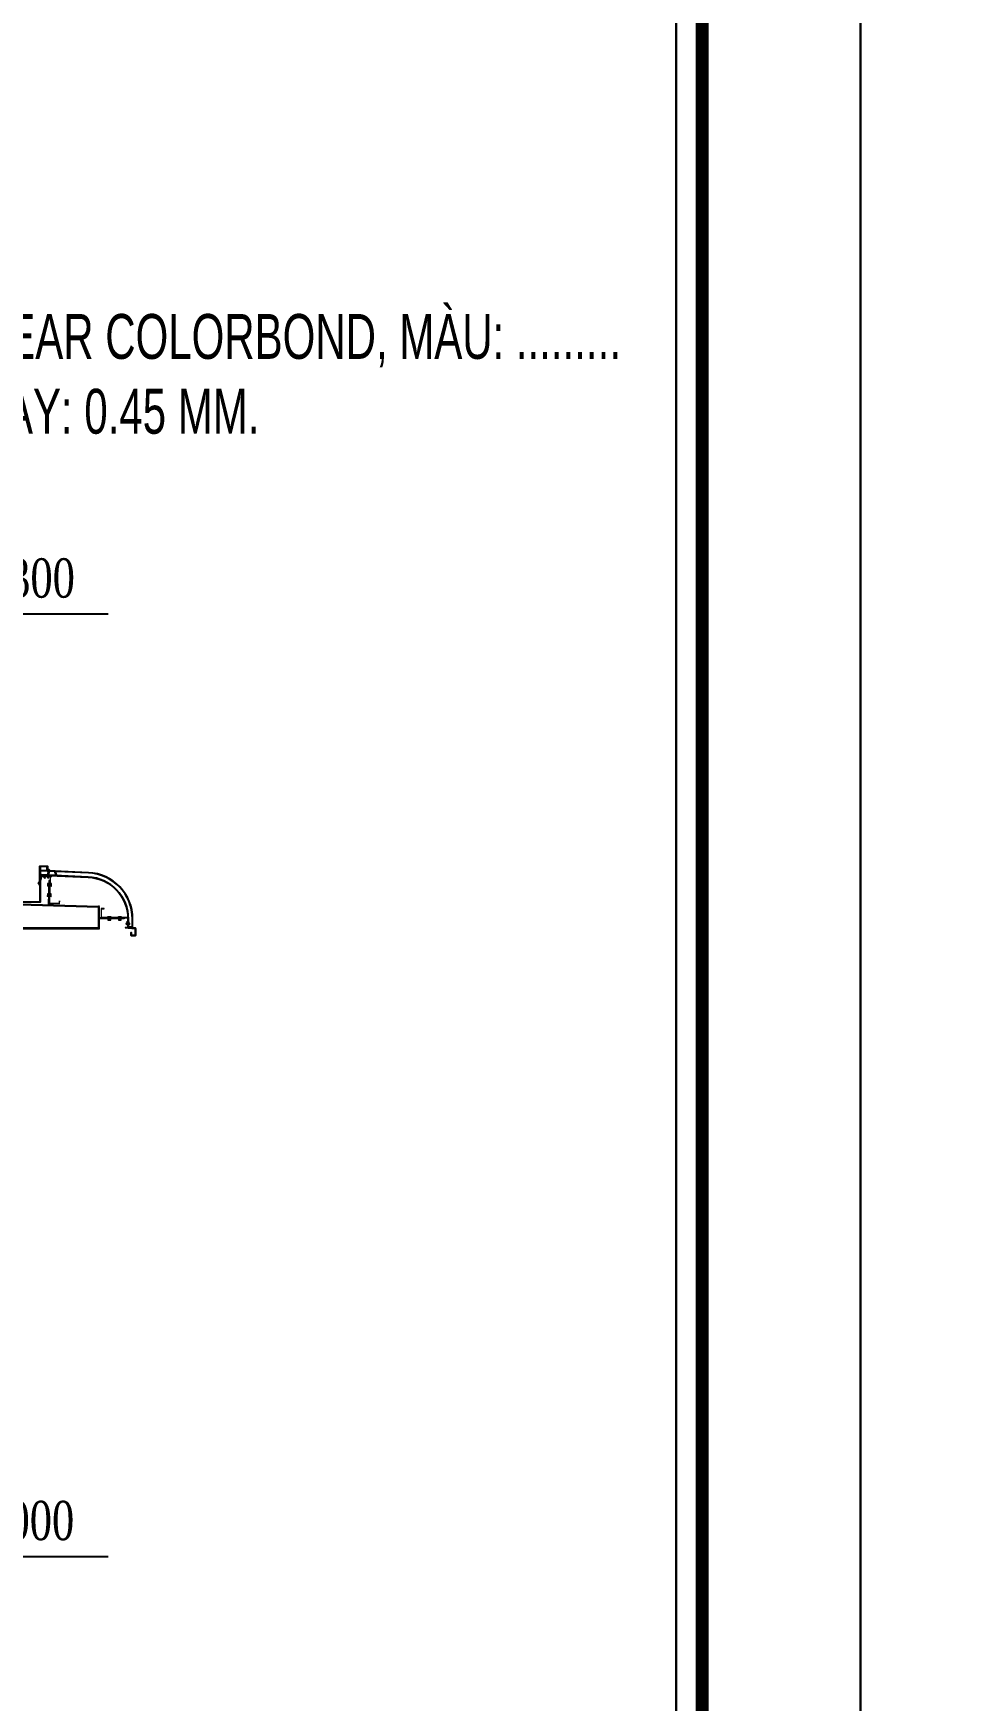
# Model space of a CAD drawing. Header units: inches. Extents: x 315041 to 662841, y -45540 to -35018.
# Drawn here: x 330742.1 to 330803.6, y -36483.5 to -36372 of the extents above; entities that cross this region are included whole.
import ezdxf

# ---------------------------------------------------------------- set-up
doc = ezdxf.new("R2010")
doc.units = ezdxf.units.IN
doc.header["$MEASUREMENT"] = 0
doc.linetypes.add('DASHED2', pattern=[9.525, 6.35, -3.175])
doc.linetypes.add('XKITLINE00', pattern=[0])
for name, color, linetype in [('2', 2, 'Continuous'), ('250', 250, 'Continuous'), ('3', 3, 'Continuous'), ('7', 7, 'Continuous'), ('BAO KHUNG', 31, 'Continuous'), ('flashing', 6, 'Continuous'), ('ROOFING', 4, 'Continuous'), ('STRUCTURE', 1, 'Continuous')]:
    doc.layers.add(name, color=color, linetype=linetype)
doc.layers.add('Bolt', color=7, linetype='Continuous', lineweight=0)
doc.layers.add('PART', color=20, linetype='Continuous', lineweight=9)
doc.styles.add('ST1H', font='vnshxh.shx', dxfattribs={"width": 0.7})
doc.styles.add('vntimeh.shx', font='vntimeh.shx', dxfattribs={"width": 0.8, "bigfont": 'bigfont.shx'})

# ---------------------------------------------------------------- blocks, each defined once
blk = doc.blocks.new('A$C75D82031')
at = {"layer": '2', "color": 157, "linetype": 'Continuous'}
blk.add_lwpolyline([(0, 420), (594, 420), (594, 0), (0, 0)], close=True, dxfattribs=at)
at = {"layer": '7', "color": 147, "linetype": 'Continuous'}
blk.add_lwpolyline([(12.33, 57.61), (581.67, 57.61), (581.67, 409.19), (12.33, 409.19)], close=True, dxfattribs=at)
at = {"layer": 'BAO KHUNG', "color": 167, "linetype": 'Continuous', "const_width": 0.871}
blk.add_lwpolyline([(10.59, 9.07), (583.41, 9.07), (583.41, 410.93), (10.59, 410.93)], close=True, dxfattribs=at)
blk = doc.blocks.new('cos')
at = {"color": 8}
for p, q in [((0, 0), (0, 7.82)), ((-3, 3.49), (14.52, 3.49)), ((0, 1.99), (-3.39, 1.99)), ((0, 0), (-3.39, 1.99)), ((0, 1.99), (3.39, 1.99)), ((0, 0), (3.39, 1.99))]:
    blk.add_line(p, q, dxfattribs=at)
at = {"color": 4}
for p in [(-3.39, 0), (3.39, 0)]:
    blk.add_line(p, (0, 0), dxfattribs=at)
at = {"color": 8}
blk.add_solid([(0, 0), (-3.39, 1.99), (0, 1.99)], dxfattribs=at)
at = {"layer": '3', "color": 3, "style": 'vntimeh.shx', "width": 0.75}
blk.add_attdef('DSD', (1.32, 4.73), '', height=3, dxfattribs=at)
blk = doc.blocks.new('11')
at = {"color": 9, "linetype": 'XKITLINE00', "lineweight": 0}
for p, q in [((1478.09, 219.13), (1508.94, 236.63)), ((1478.72, 218.02), (1509.56, 235.53)), ((1477.81, 219.27), (1476.66, 218.62)), ((1476.99, 218.69), (1477.94, 219.23)), ((1477.86, 219.18), (1477.81, 219.27)), ((1477.99, 219.32), (1477.92, 219.28)), ((1477.92, 219.28), (1478.76, 217.8)), ((1477.99, 219.32), (1478.83, 217.84)), ((1476.66, 218.62), (1475.17, 214.48)), ((1477.78, 217.3), (1476.99, 218.69)), ((1477.51, 218.57), (1477.6, 218.72)), ((1477.6, 218.42), (1477.51, 218.57)), ((1477.6, 218.72), (1477.77, 218.72)), ((1477.77, 218.42), (1477.6, 218.42)), ((1477.77, 218.72), (1477.86, 218.57)), ((1477.86, 218.57), (1477.77, 218.42)), ((1477.78, 217.3), (1478.73, 217.84)), ((1477.86, 217.96), (1477.95, 218.11)), ((1477.94, 217.81), (1477.86, 217.96)), ((1478.12, 217.81), (1477.94, 217.81)), ((1477.95, 218.11), (1478.12, 218.11)), ((1478.12, 218.11), (1478.21, 217.96)), ((1478.21, 217.96), (1478.12, 217.81)), ((1478.7, 217.71), (1478.65, 217.79)), ((1478.96, 214.59), (1478.7, 217.71)), ((1478.83, 217.84), (1478.76, 217.8)), ((1495.22, 216.6), (1495.3, 216.6)), ((1495.3, 216.6), (1495.35, 214.95)), ((1508.22, 216.98), (1508.3, 216.98)), ((1508.3, 216.98), (1508.35, 215.34)), ((1461.75, 213.96), (1512.54, 215.46)), ((1464.99, 215.7), (1465.07, 215.7)), ((1465.07, 215.7), (1465.12, 214.05)), ((1469.14, 215.82), (1469.06, 215.82)), ((1469.06, 215.82), (1469.11, 214.17)), ((1475.82, 216.27), (1478.81, 216.36)), ((1475.82, 216.21), (1478.81, 216.3)), ((1475.82, 216.27), (1475.82, 216.21)), ((1475.82, 216.21), (1476.99, 216.25)), ((1476.99, 216.25), (1477.04, 216.25)), ((1477.04, 214.53), (1476.99, 216.25)), ((1477.04, 216.25), (1477.1, 214.53)), ((1477.04, 216.25), (1478.81, 216.3)), ((1478.81, 216.3), (1478.81, 216.36)), ((1482.23, 216.21), (1482.31, 216.21)), ((1482.31, 216.21), (1482.36, 214.57)), ((1508.27, 215.33), (1508.26, 215.43)), ((1512.54, 215.46), (1512.54, 212.46)), ((1512.54, 215.4), (1461.75, 213.9)), ((1475.07, 214.47), (1479.06, 214.59)), ((1475.07, 214.47), (1475.07, 214.35)), ((1475.07, 214.35), (1479.07, 214.47)), ((1477.1, 214.53), (1477.04, 214.53)), ((1477.1, 214.32), (1477.04, 214.32)), ((1477.04, 214.32), (1477.04, 212.54)), ((1477.1, 214.32), (1477.1, 212.54)), ((1479.06, 214.59), (1479.07, 214.47)), ((1482.28, 214.56), (1482.27, 214.66)), ((1495.27, 214.95), (1495.27, 215.05)), ((1460.02, 213.2), (1460.02, 213.12)), ((1461.57, 213.2), (1461.67, 213.2)), ((1461.67, 212.46), (1461.67, 213.96)), ((1461.75, 212.46), (1461.75, 213.96)), ((1465.04, 214.05), (1465.03, 214.15)), ((1469.19, 214.18), (1469.19, 214.28)), ((1460.02, 213.12), (1461.67, 213.12)), ((1461.75, 212.52), (1512.54, 212.52)), ((1512.54, 212.46), (1461.75, 212.46)), ((1477.1, 212.54), (1477.04, 212.54))]:
    blk.add_line(p, q, dxfattribs=at)
at = {"color": 8}
for p, q in [((1461.67, 213.96), (1461.75, 213.96)), ((1461.75, 213.9), (1461.75, 213.96)), ((1461.67, 212.46), (1461.75, 212.46)), ((1461.75, 212.46), (1461.75, 212.52))]:
    blk.add_line(p, q, dxfattribs=at)
at = {"layer": 'Bolt', "linetype": 'XKITLINE00', "lineweight": 0}
for p, q in [((1508.13, 216.77), (1508.21, 216.78)), ((1508.13, 216.58), (1508.13, 216.77)), ((1508.13, 216.68), (1508.21, 216.68)), ((1508.13, 216.58), (1508.21, 216.59)), ((1508.3, 216.78), (1508.38, 216.78)), ((1508.31, 216.68), (1508.39, 216.69)), ((1508.31, 216.59), (1508.39, 216.59)), ((1508.38, 216.78), (1508.39, 216.59)), ((1464.9, 215.49), (1464.98, 215.5)), ((1464.9, 215.3), (1464.9, 215.49)), ((1465.07, 215.5), (1465.15, 215.5)), ((1465.15, 215.5), (1465.16, 215.31)), ((1468.99, 215.62), (1469.07, 215.62)), ((1468.99, 215.43), (1468.99, 215.62)), ((1468.99, 215.52), (1469.07, 215.52)), ((1469.07, 215.43), (1468.99, 215.43)), ((1469.24, 215.62), (1469.16, 215.62)), ((1469.16, 215.53), (1469.24, 215.53)), ((1469.17, 215.43), (1469.25, 215.43)), ((1469.25, 215.43), (1469.24, 215.62)), ((1482.14, 216), (1482.22, 216.01)), ((1482.15, 215.81), (1482.14, 216)), ((1482.14, 215.91), (1482.22, 215.91)), ((1482.15, 215.81), (1482.23, 215.82)), ((1482.32, 216.01), (1482.4, 216.01)), ((1482.32, 215.91), (1482.4, 215.92)), ((1482.32, 215.82), (1482.4, 215.82)), ((1482.4, 216.01), (1482.4, 215.82)), ((1495.14, 216.2), (1495.13, 216.39)), ((1495.13, 216.39), (1495.21, 216.39)), ((1495.14, 216.29), (1495.22, 216.3)), ((1495.14, 216.2), (1495.22, 216.2)), ((1495.16, 215.5), (1495.16, 215.69)), ((1495.16, 215.69), (1495.24, 215.69)), ((1495.16, 215.59), (1495.24, 215.6)), ((1495.16, 215.5), (1495.24, 215.5)), ((1495.31, 216.39), (1495.39, 216.4)), ((1495.31, 216.3), (1495.39, 216.3)), ((1495.32, 216.2), (1495.4, 216.21)), ((1495.33, 215.69), (1495.41, 215.7)), ((1495.33, 215.6), (1495.41, 215.6)), ((1495.34, 215.51), (1495.42, 215.51)), ((1495.39, 216.4), (1495.4, 216.21)), ((1495.41, 215.7), (1495.42, 215.51)), ((1508.15, 216.07), (1508.23, 216.08)), ((1508.16, 215.88), (1508.15, 216.07)), ((1508.15, 215.98), (1508.23, 215.98)), ((1508.16, 215.88), (1508.24, 215.89)), ((1508.32, 216.08), (1508.4, 216.08)), ((1508.33, 215.98), (1508.41, 215.99)), ((1508.33, 215.89), (1508.41, 215.89)), ((1508.4, 216.08), (1508.41, 215.89)), ((1464.9, 215.4), (1464.98, 215.4)), ((1464.9, 215.3), (1464.98, 215.31)), ((1464.92, 214.79), (1465, 214.8)), ((1464.92, 214.6), (1464.92, 214.79)), ((1464.92, 214.7), (1465, 214.7)), ((1464.92, 214.6), (1465, 214.61)), ((1465.08, 215.4), (1465.16, 215.41)), ((1465.08, 215.31), (1465.16, 215.31)), ((1465.09, 214.8), (1465.17, 214.8)), ((1465.1, 214.7), (1465.18, 214.71)), ((1465.1, 214.61), (1465.18, 214.61)), ((1465.17, 214.8), (1465.18, 214.61)), ((1469.01, 214.92), (1469.09, 214.92)), ((1469.01, 214.73), (1469.01, 214.92)), ((1469.01, 214.82), (1469.09, 214.82)), ((1469.09, 214.73), (1469.01, 214.73)), ((1469.26, 214.92), (1469.18, 214.92)), ((1469.18, 214.83), (1469.26, 214.83)), ((1469.19, 214.73), (1469.27, 214.73)), ((1469.27, 214.73), (1469.26, 214.92)), ((1476.21, 214.64), (1475.91, 214.63)), ((1475.91, 214.63), (1475.91, 214.5)), ((1475.92, 214.18), (1475.92, 214.31)), ((1476.18, 214.38), (1475.96, 214.38)), ((1475.97, 214.38), (1475.97, 214.38)), ((1476.06, 214.5), (1476.06, 214.63)), ((1476.07, 214.19), (1476.07, 214.32)), ((1476.17, 214.38), (1476.17, 214.39)), ((1476.17, 214.38), (1476.18, 214.38)), ((1476.21, 214.51), (1476.21, 214.64)), ((1476.22, 214.32), (1476.22, 214.19)), ((1478.21, 214.7), (1477.91, 214.69)), ((1477.91, 214.69), (1477.91, 214.56)), ((1477.92, 214.24), (1477.92, 214.37)), ((1477.97, 214.44), (1477.97, 214.44)), ((1478.06, 214.56), (1478.06, 214.69)), ((1478.07, 214.25), (1478.07, 214.38)), ((1478.17, 214.44), (1478.17, 214.44)), ((1478.21, 214.57), (1478.21, 214.7)), ((1478.22, 214.38), (1478.22, 214.25)), ((1482.16, 215.3), (1482.24, 215.31)), ((1482.17, 215.12), (1482.16, 215.3)), ((1482.16, 215.21), (1482.24, 215.21)), ((1482.17, 215.12), (1482.25, 215.12)), ((1482.34, 215.31), (1482.42, 215.31)), ((1482.34, 215.22), (1482.42, 215.22)), ((1482.34, 215.12), (1482.42, 215.12)), ((1482.42, 215.31), (1482.42, 215.12)), ((1460.41, 213.29), (1460.22, 213.29)), ((1460.22, 213.29), (1460.22, 213.21)), ((1460.32, 213.21), (1460.32, 213.29)), ((1460.41, 213.21), (1460.41, 213.29)), ((1461.11, 213.29), (1460.92, 213.29)), ((1460.92, 213.29), (1460.92, 213.21)), ((1461.02, 213.21), (1461.02, 213.29)), ((1461.11, 213.21), (1461.11, 213.29)), ((1476.22, 214.19), (1475.92, 214.18)), ((1478.22, 214.25), (1477.92, 214.24)), ((1460.22, 213.04), (1460.22, 213.12)), ((1460.41, 213.04), (1460.22, 213.04)), ((1460.32, 213.04), (1460.32, 213.12)), ((1460.41, 213.12), (1460.41, 213.04)), ((1460.92, 213.04), (1460.92, 213.12)), ((1461.11, 213.04), (1460.92, 213.04)), ((1461.02, 213.04), (1461.02, 213.12)), ((1461.11, 213.12), (1461.11, 213.04))]:
    blk.add_line(p, q, dxfattribs=at)
at = {"layer": 'PART', "color": 94, "linetype": 'XKITLINE00', "lineweight": 0}
for points in [[(1494.58, 215.23), (1494.6, 215.23), (1494.6, 215.04), (1495.25, 215.06), (1495.2, 216.85), (1495.82, 216.86), (1495.83, 216.67), (1495.81, 216.66), (1495.81, 216.85), (1495.22, 216.83), (1495.27, 215.05), (1494.59, 215.03)], [(1507.58, 215.41), (1507.58, 215.61), (1507.59, 215.61), (1507.6, 215.43), (1508.25, 215.45), (1508.2, 217.23), (1508.82, 217.25), (1508.82, 217.05), (1508.81, 217.05), (1508.8, 217.23), (1508.21, 217.22), (1508.26, 215.43)], [(1464.35, 214.13), (1464.35, 214.33), (1464.36, 214.33), (1464.37, 214.15), (1465.02, 214.17), (1464.96, 215.95), (1465.58, 215.97), (1465.59, 215.77), (1465.57, 215.77), (1465.57, 215.95), (1464.98, 215.94), (1465.03, 214.15)], [(1469.84, 214.49), (1469.86, 214.5), (1469.87, 214.3), (1469.19, 214.28), (1469.13, 216.06), (1468.54, 216.04), (1468.55, 215.86), (1468.53, 215.86), (1468.53, 216.06), (1469.15, 216.07), (1469.2, 214.29), (1469.85, 214.31)], [(1481.6, 214.64), (1481.59, 214.84), (1481.6, 214.84), (1481.61, 214.66), (1482.26, 214.68), (1482.21, 216.46), (1482.83, 216.48), (1482.83, 216.28), (1482.82, 216.28), (1482.81, 216.46), (1482.22, 216.45), (1482.27, 214.66)], [(1461.55, 213.8), (1461.37, 213.8), (1461.37, 213.82), (1461.57, 213.82), (1461.57, 213.2), (1459.78, 213.2), (1459.78, 212.55), (1459.97, 212.55), (1459.97, 212.53), (1459.77, 212.53), (1459.77, 213.21), (1461.55, 213.21)]]:
    blk.add_lwpolyline(points, close=True, dxfattribs=at)
blk = doc.blocks.new('Short_Self_drilling')
at = {"layer": 'STRUCTURE', "color": 1, "linetype": 'Continuous'}
for p, q in [((6, 2), (-6, 2)), ((5, 4), (-5, 4)), ((-3, 3), (-5, 3)), ((3, 7), (-3, 7)), ((-3, 4), (-3, 7)), ((3, 3), (-3, 3)), ((-2, 3), (-2, 3)), ((6, 0), (0, 0)), ((2, 3), (2, 3)), ((2, -1), (2, 0)), ((3, 4), (3, 7)), ((5, 3), (3, 3)), ((3, -1), (-3, 0)), ((3, -3), (-3, -2)), ((3, -4), (-3, -3)), ((3, -6), (-3, -5)), ((3, -7), (-3, -6)), ((-2, -8), (-3, -8)), ((-2, -1), (-2, -1)), ((-2, -3), (-2, -2)), ((-2, -4), (-2, -4)), ((-2, -6), (-2, -5)), ((-2, -7), (-2, -7)), ((-2, -12), (-2, -8)), ((3, -9), (-1, -8)), ((2, -2), (2, -2)), ((2, -4), (2, -3)), ((2, -5), (2, -5)), ((2, -7), (2, -6)), ((2, -8), (2, -8)), ((2, -12), (2, -9))]:
    blk.add_line(p, q, dxfattribs=at)
blk.add_lwpolyline([(6, 1), (6, 2), (2, 3), (-2, 3), (-6, 2), (-6, 1)], close=True, dxfattribs=at)
for points in [[(-6, 1, -0.088869), (-6, 0), (0, 0)], [(0, 4), (0, 6, 0.338878), (-3, 6), (-3, 4)], [(3, 4), (3, 6, 0.338878), (0, 6), (0, 4)], [(0, -14), (-1, -12, -0.148657), (-1, -11), (-2, -8, -0.815006), (-1, -8, 0.150833), (-1, -9)], [(2, -12), (0, -14, -0.333596), (0, -14), (-2, -12)], [(2, -12), (2, -12, 0.52242), (1, -12), (0, -14)]]:
    blk.add_lwpolyline(points, format="xyb", dxfattribs=at)
for points in [[(3, -1), (2, -2), (-2, -1), (-3, 0), (-2, 0)], [(3, -3), (2, -3), (-2, -2), (-3, -2), (-2, -1), (2, -2), (3, -3)], [(3, -4), (2, -5), (-2, -4), (-3, -3), (-2, -3), (2, -4), (3, -4)], [(3, -6), (2, -6), (-2, -5), (-3, -5), (-2, -4), (2, -5), (3, -6)], [(3, -7), (2, -8), (-2, -7), (-3, -6), (-2, -6), (2, -7), (3, -7)], [(-2, -9), (-2, -8), (-3, -8), (-2, -7), (-2, -8)], [(-1, 0), (2, -1), (3, -1)], [(-1, -8), (2, -8), (3, -9)], [(3, -9), (2, -9), (-1, -9)]]:
    blk.add_lwpolyline(points, dxfattribs=at)
for centre, radius, start, end in [((-5, 3), 0.455, 109.7949, 250.2674), ((-3, 7), 0.429, 90.0311, 180.0311), ((3, 7), 0.429, 0.0311, 90.0311), ((5, 3), 0.435, 279.7276, 80.3347), ((10, 0), 3.74, 162.2963, 182.6103)]:
    blk.add_arc(centre, radius, start, end, dxfattribs=at)
blk = doc.blocks.new('HFR-1')
at = {"layer": 'STRUCTURE', "color": 1, "linetype": 'Continuous'}
for p, q in [((-6, 0), (6, 0)), ((-5, 1), (-3, 1)), ((5, 1), (3, 1)), ((-2, -1), (-3, -2)), ((-3, -2), (3, -1)), ((-3, -2), (3, -2)), ((-3, -2), (-2, -3)), ((-2, -2), (-3, -2)), ((-3, -2), (-2, -2)), ((-3, -3), (3, -3)), ((-3, -3), (-2, -3)), ((-2, -3), (-3, -3)), ((-2, -3), (-3, -4)), ((-3, -4), (3, -4)), ((-3, -4), (3, -4)), ((-3, -4), (-2, -4)), ((-3, -4), (-2, -5)), ((-2, -4), (-3, -4)), ((-3, -5), (3, -5)), ((-3, -5), (-2, -5)), ((-2, -5), (-3, -5)), ((-2, -5), (-3, -6)), ((-3, -6), (3, -6)), ((-3, -7), (3, -6)), ((-3, -6), (-2, -6)), ((-2, -6), (-3, -7)), ((-3, -7), (3, -7)), ((-3, -7), (-2, -7)), ((-3, -7), (-2, -8)), ((-2, -7), (-3, -7)), ((-3, -8), (3, -8)), ((-3, -8), (-2, -8)), ((-2, -8), (-3, -8)), ((-2, -8), (-3, -9)), ((-3, -9), (3, -9)), ((-3, -9), (-2, -9)), ((-3, -9), (3, -9)), ((-3, -9), (-2, -10)), ((-2, -9), (-3, -9)), ((-2, -10), (-3, -11)), ((-3, -10), (2, -10)), ((-3, -10), (-2, -10)), ((-2, -10), (-3, -10)), ((-3, -12), (1, -11)), ((-3, -11), (1, -11)), ((-3, -11), (-2, -11)), ((-2, -11), (-3, -12)), ((-3, -12), (-2, -12)), ((2, -1), (-2, -1)), ((-2, -3), (2, -2)), ((2, -2), (-2, -2)), ((-2, -2), (2, -2)), ((2, -2), (-2, -3)), ((-2, -3), (2, -3)), ((2, -3), (-2, -3)), ((-2, -4), (2, -4)), ((2, -4), (-2, -4)), ((-2, -5), (2, -5)), ((-2, -5), (2, -5)), ((2, -5), (-2, -5)), ((2, -5), (-2, -5)), ((-2, -6), (2, -6)), ((2, -6), (-2, -6)), ((-2, -7), (2, -7)), ((-2, -8), (2, -7)), ((2, -7), (-2, -7)), ((2, -7), (-2, -8)), ((-2, -8), (2, -8)), ((2, -8), (-2, -8)), ((-2, -9), (2, -9)), ((2, -9), (-2, -9)), ((1, -10), (-2, -10)), ((-2, -10), (2, -10)), ((-2, -10), (1, -10)), ((2, -10), (-2, -10)), ((-2, -11), (1, -11)), ((1, -11), (-2, -11)), ((-2, -12), (0, -12)), ((-2, -17), (-2, -12)), ((-2, -17), (-2, -17)), ((-2, -17), (0, -20)), ((-1, -17), (0, -20)), ((0, -19), (1, -17)), ((0, -20), (2, -17)), ((2, -2), (3, -1)), ((3, -1), (2, -1)), ((2, -2), (3, -2)), ((3, -2), (2, -2)), ((3, -3), (2, -2)), ((2, -3), (3, -3)), ((3, -4), (2, -3)), ((2, -4), (3, -4)), ((2, -5), (3, -4)), ((3, -4), (2, -4)), ((2, -5), (3, -5)), ((3, -5), (2, -5)), ((3, -6), (2, -5)), ((2, -6), (3, -6)), ((2, -7), (3, -6)), ((3, -6), (2, -6)), ((2, -7), (3, -7)), ((3, -7), (2, -7)), ((3, -8), (2, -7)), ((2, -8), (3, -8)), ((3, -9), (2, -8)), ((2, -9), (3, -9)), ((2, -10), (3, -9)), ((3, -9), (2, -9)), ((3, -11), (2, -10)), ((2, -10), (2, -10)), ((2, -16), (2, -10)), ((2, -10), (2, -10)), ((2, -10), (3, -10)), ((3, -10), (2, -10)), ((2, -10), (3, -10)), ((2, -11), (2, -11)), ((2, -11), (3, -11)), ((2, -11), (3, -11)), ((2, -11), (3, -11)), ((2, -12), (3, -11)), ((3, -11), (2, -11)), ((2, -11), (2, -11)), ((2, -17), (2, -12)), ((2, -12), (2, -12))]:
    blk.add_line(p, q, dxfattribs=at)
at = {"layer": 'STRUCTURE', "color": 1, "linetype": 'Continuous', "ltscale": 8}
for p in [(-3, 1), (3, 1)]:
    blk.add_line(p, (0, 1), dxfattribs=at)
at = {"layer": 'STRUCTURE', "color": 1, "linetype": 'DASHED2'}
for p in [(-2, 1), (2, 1)]:
    blk.add_line(p, (0, 0), dxfattribs=at)
at = {"layer": 'STRUCTURE', "color": 1, "linetype": 'Continuous', "ltscale": 8}
for centre, start, end in [((-5, 0), 130.41, 194.8062), ((5, 0), 345.1938, 49.59)]:
    blk.add_arc(centre, 0.801, start, end, dxfattribs=at)
at = {"layer": 'STRUCTURE', "color": 1, "linetype": 'Continuous'}
for centre, radius, start, end in [((-7, -9), 9.14, 58.065, 78.8402), ((5, -4), 3.83, 84.2039, 134.3621), ((-2, -17), 0.59, 34.2302, 144.5641), ((-1, -10), 1.93, 296.6041, 355.3922), ((0, -19), 0.331, 231.6348, 305.4287), ((2, -10), 0.444, 15.9762, 172.6971), ((-1, -16), 2.2, 324.0048, 357.8268)]:
    blk.add_arc(centre, radius, start, end, dxfattribs=at)
blk = doc.blocks.new('A$C26A6701F')
at = {"layer": 'STRUCTURE', "color": 1, "linetype": 'Continuous'}
for p, q in [((0, 17.2), (1.3, 17.5)), ((0, 17.1), (0, 17.2)), ((0, 17.2), (4, 17.2)), ((4, 17.1), (0, 17.1)), ((3.9, 16.7), (0.1, 16.7)), ((0.4, 17.8), (3.6, 17.8)), ((0.4, 17.6), (1.2, 17.6)), ((0.9, 17.8), (0.9, 18.8)), ((1, 17.8), (1, 18.6)), ((1, 6.2), (2.8, 6.5)), ((1.3, 6.4), (1, 6.2)), ((1, 6.2), (1.3, 6.1)), ((1.3, 6), (1, 5.8)), ((1, 5.8), (2.8, 6)), ((1, 5.8), (1.3, 5.6)), ((1, 5.3), (2.8, 5.6)), ((1.3, 5.5), (1, 5.3)), ((1, 5.3), (1.3, 5.2)), ((1, 4.8), (2.8, 5.1)), ((1.3, 5), (1, 4.8)), ((1, 4.8), (1.3, 4.7)), ((1, 4.3), (2.8, 4.6)), ((1.3, 4.5), (1, 4.3)), ((1, 4.3), (1.3, 4.2)), ((1.3, 4.1), (1, 3.9)), ((1, 3.9), (2.8, 4.1)), ((1, 3.9), (1.3, 3.8)), ((1.3, 3.6), (1, 3.4)), ((1, 3.4), (2.3, 3.6)), ((1, 3.4), (1.3, 3.3)), ((1.1, 18.9), (2.9, 18.9)), ((1.2, 16.7), (1.1, 16.7)), ((1.1, 16.7), (1.4, 16.6)), ((1.1, 16.7), (1.4, 16.7)), ((1.1, 16.2), (2.9, 16.5)), ((1.4, 16.4), (1.1, 16.2)), ((1.1, 16.2), (1.4, 16.1)), ((1.1, 15.7), (2.9, 16)), ((1.4, 15.9), (1.1, 15.7)), ((1.1, 15.7), (1.4, 15.6)), ((1.4, 15.5), (1.1, 15.2)), ((1.1, 15.2), (2.9, 15.5)), ((1.1, 15.2), (1.4, 15.1)), ((1.4, 15), (1.1, 14.8)), ((1.1, 14.8), (2.9, 15)), ((1.1, 14.8), (1.4, 14.7)), ((1.1, 14.3), (2.9, 14.6)), ((1.4, 14.5), (1.1, 14.3)), ((1.1, 14.3), (1.4, 14.2)), ((1.1, 13.8), (2.9, 14.1)), ((1.4, 14), (1.1, 13.8)), ((1.1, 13.8), (1.4, 13.7)), ((1.4, 13.6), (1.1, 13.3)), ((1.1, 13.3), (2.9, 13.6)), ((1.1, 13.3), (1.4, 13.2)), ((1.1, 12.9), (2.9, 13.2)), ((1.4, 13.1), (1.1, 12.9)), ((1.1, 12.9), (1.4, 12.8)), ((1.1, 12.4), (2.9, 12.7)), ((1.4, 12.6), (1.1, 12.4)), ((1.1, 12.4), (1.4, 12.3)), ((1.1, 11.9), (2.9, 12.2)), ((1.4, 12.1), (1.1, 11.9)), ((1.1, 11.9), (1.4, 11.8)), ((1.4, 11.7), (1.1, 11.5)), ((1.1, 11.5), (2.9, 11.7)), ((1.1, 11.5), (1.4, 11.3)), ((1.1, 11), (2.9, 11.3)), ((1.4, 11.2), (1.1, 11)), ((1.1, 11), (1.3, 10.9)), ((1.1, 10.5), (2.9, 10.8)), ((1.4, 10.7), (1.1, 10.5)), ((1.1, 10.5), (1.3, 10.4)), ((1.1, 10), (2.9, 10.3)), ((1.3, 10.2), (1.1, 10)), ((1.1, 10), (1.3, 9.9)), ((1.3, 9.8), (1.1, 9.6)), ((1.1, 9.6), (2.9, 9.8)), ((1.1, 9.6), (1.3, 9.4)), ((1.1, 9.1), (2.8, 9.4)), ((1.3, 9.3), (1.1, 9.1)), ((1.1, 9.1), (1.3, 9)), ((1.1, 8.6), (2.8, 8.9)), ((1.3, 8.8), (1.1, 8.6)), ((1.1, 8.6), (1.3, 8.5)), ((1.1, 8.1), (2.8, 8.4)), ((1.3, 8.3), (1.1, 8.1)), ((1.1, 8.1), (1.3, 8)), ((1.3, 7.9), (1.1, 7.7)), ((1.1, 7.7), (2.8, 7.9)), ((1.1, 7.7), (1.3, 7.5)), ((1.1, 7.2), (2.8, 7.5)), ((1.3, 7.4), (1.1, 7.2)), ((1.1, 7.2), (1.3, 7.1)), ((1.1, 6.7), (2.8, 7)), ((1.3, 6.9), (1.1, 6.7)), ((1.1, 6.7), (1.3, 6.6)), ((1.2, 17.6), (2.8, 17.6)), ((1.3, 17.5), (1.3, 17.6)), ((1.3, 17.5), (2.7, 17.5)), ((1.3, 10.7), (1.3, 10.9)), ((1.3, 10.4), (2.7, 10.6)), ((2.7, 10.4), (1.3, 10.2)), ((1.3, 10.2), (1.3, 10.4)), ((1.3, 9.9), (2.7, 10.1)), ((2.7, 9.9), (1.3, 9.8)), ((1.3, 9.9), (1.3, 9.8)), ((1.3, 9.4), (2.7, 9.6)), ((2.6, 9.5), (1.3, 9.3)), ((1.3, 9.3), (1.3, 9.4)), ((1.3, 9), (2.7, 9.2)), ((2.6, 9), (1.3, 8.8)), ((1.3, 8.8), (1.3, 9)), ((1.3, 8.5), (2.7, 8.7)), ((2.6, 8.5), (1.3, 8.3)), ((1.3, 8.3), (1.3, 8.5)), ((1.3, 8), (2.7, 8.2)), ((2.6, 8), (1.3, 7.9)), ((1.3, 7.9), (1.3, 8)), ((1.3, 7.5), (2.7, 7.7)), ((2.6, 7.6), (1.3, 7.4)), ((1.3, 7.4), (1.3, 7.5)), ((1.3, 7.1), (2.7, 7.3)), ((2.6, 7.1), (1.3, 6.9)), ((1.3, 6.9), (1.3, 7.1)), ((1.3, 6.6), (2.7, 6.8)), ((2.6, 6.6), (1.3, 6.4)), ((1.3, 6.4), (1.3, 6.6)), ((1.3, 6.1), (2.6, 6.3)), ((2.6, 6.1), (1.3, 6)), ((1.3, 6), (1.3, 6.1)), ((1.3, 5.6), (2.6, 5.8)), ((2.6, 5.7), (1.3, 5.5)), ((1.3, 5.5), (1.3, 5.6)), ((1.3, 5.2), (2.6, 5.4)), ((2.6, 5.2), (1.3, 5)), ((1.3, 5), (1.3, 5.2)), ((1.3, 4.7), (2.6, 4.9)), ((2.6, 4.7), (1.3, 4.5)), ((1.3, 4.5), (1.3, 4.7)), ((1.3, 4.2), (2.6, 4.4)), ((2.6, 4.3), (1.3, 4.1)), ((1.3, 4.1), (1.3, 4.2)), ((1.3, 3.8), (2.6, 3.9)), ((1.3, 3.6), (1.3, 3.8)), ((2.3, 3.7), (1.3, 3.6)), ((1.3, 3.3), (2.2, 3.4)), ((1.3, 0.6), (1.3, 3.3)), ((1.3, 0.6), (1.4, 0.8)), ((1.3, 0.6), (1.9, 0)), ((1.4, 16.6), (2.4, 16.7)), ((2.7, 16.6), (1.4, 16.4)), ((1.4, 16.4), (1.4, 16.6)), ((1.4, 16.1), (2.7, 16.3)), ((2.7, 16.1), (1.4, 15.9)), ((1.4, 15.9), (1.4, 16.1)), ((1.4, 15.6), (2.7, 15.8)), ((2.7, 15.6), (1.4, 15.5)), ((1.4, 15.5), (1.4, 15.6)), ((1.4, 15.1), (2.7, 15.3)), ((2.7, 15.2), (1.4, 15)), ((1.4, 15), (1.4, 15.1)), ((1.4, 14.7), (2.7, 14.9)), ((2.7, 14.7), (1.4, 14.5)), ((1.4, 14.5), (1.4, 14.7)), ((1.4, 14.2), (2.7, 14.4)), ((2.7, 14.2), (1.4, 14)), ((1.4, 14), (1.4, 14.2)), ((1.4, 13.7), (2.7, 13.9)), ((2.7, 13.7), (1.4, 13.6)), ((1.4, 13.6), (1.4, 13.7)), ((1.4, 13.2), (2.7, 13.4)), ((2.7, 13.3), (1.4, 13.1)), ((1.4, 13.2), (1.4, 13.1)), ((1.4, 12.8), (2.7, 13)), ((2.7, 12.8), (1.4, 12.6)), ((1.4, 12.6), (1.4, 12.8)), ((1.4, 12.3), (2.7, 12.5)), ((2.7, 12.3), (1.4, 12.1)), ((1.4, 12.1), (1.4, 12.3)), ((1.4, 11.8), (2.7, 12)), ((2.7, 11.8), (1.4, 11.7)), ((1.4, 11.7), (1.4, 11.8)), ((1.4, 11.3), (2.7, 11.5)), ((2.7, 11.4), (1.4, 11.2)), ((1.4, 11.2), (1.4, 11.3)), ((1.3, 10.9), (2.7, 11.1)), ((2.7, 10.9), (1.4, 10.7)), ((1.7, 0.8), (2, 0)), ((1.9, 18.6), (2, 17.8)), ((2, 17.8), (2.1, 18.6)), ((2, 0), (2.6, 0.6)), ((2, 0.1), (2.3, 0.6)), ((2.4, 1), (2.6, 3.7)), ((2.6, 3.8), (2.5, 3.8)), ((2.5, 3.6), (2.8, 3.7)), ((2.5, 3.5), (2.6, 3.5)), ((2.6, 9.5), (2.7, 9.6)), ((2.6, 9.5), (2.8, 9.4)), ((2.6, 9), (2.6, 9.2)), ((2.6, 9), (2.8, 8.9)), ((2.6, 8.5), (2.6, 8.7)), ((2.6, 8.5), (2.8, 8.4)), ((2.6, 8), (2.6, 8.2)), ((2.6, 8), (2.8, 7.9)), ((2.6, 7.6), (2.6, 7.7)), ((2.6, 7.6), (2.8, 7.5)), ((2.6, 7.1), (2.6, 7.3)), ((2.6, 7.1), (2.8, 7)), ((2.6, 6.6), (2.6, 6.8)), ((2.6, 6.6), (2.8, 6.5)), ((2.6, 6.3), (2.8, 6.5)), ((2.6, 6.1), (2.6, 6.3)), ((2.6, 6.1), (2.8, 6)), ((2.6, 5.8), (2.8, 6)), ((2.6, 5.7), (2.6, 5.8)), ((2.6, 5.7), (2.8, 5.6)), ((2.6, 5.4), (2.8, 5.6)), ((2.6, 5.2), (2.6, 5.4)), ((2.6, 5.2), (2.8, 5.1)), ((2.6, 4.9), (2.8, 5.1)), ((2.6, 4.7), (2.6, 4.9)), ((2.6, 4.7), (2.8, 4.6)), ((2.6, 4.4), (2.8, 4.6)), ((2.6, 4.3), (2.6, 4.4)), ((2.8, 4.1), (2.6, 4.3)), ((2.6, 3.9), (2.8, 4.1)), ((2.6, 3.8), (2.6, 3.9)), ((2.8, 3.7), (2.6, 3.8)), ((2.6, 3.5), (2.8, 3.7)), ((2.6, 0.6), (2.6, 3.5)), ((2.7, 17.5), (2.7, 17.6)), ((2.7, 17.5), (4, 17.2)), ((2.7, 16.6), (2.7, 16.7)), ((2.7, 16.6), (2.9, 16.5)), ((2.7, 16.3), (2.9, 16.5)), ((2.7, 16.1), (2.7, 16.3)), ((2.7, 16.1), (2.9, 16)), ((2.7, 15.8), (2.9, 16)), ((2.7, 15.6), (2.7, 15.8)), ((2.7, 15.6), (2.9, 15.5)), ((2.7, 15.3), (2.9, 15.5)), ((2.7, 15.2), (2.7, 15.3)), ((2.7, 15.2), (2.9, 15)), ((2.7, 14.9), (2.9, 15)), ((2.7, 14.7), (2.7, 14.9)), ((2.7, 14.7), (2.9, 14.6)), ((2.7, 14.4), (2.9, 14.6)), ((2.7, 14.2), (2.7, 14.4)), ((2.7, 14.2), (2.9, 14.1)), ((2.7, 13.9), (2.9, 14.1)), ((2.7, 13.7), (2.7, 13.9)), ((2.7, 13.7), (2.9, 13.6)), ((2.7, 13.4), (2.9, 13.6)), ((2.7, 13.4), (2.7, 13.3)), ((2.7, 13.3), (2.9, 13.2)), ((2.7, 13), (2.9, 13.2)), ((2.7, 12.8), (2.7, 13)), ((2.7, 12.8), (2.9, 12.7)), ((2.7, 12.5), (2.9, 12.7)), ((2.7, 12.3), (2.7, 12.5)), ((2.7, 12.3), (2.9, 12.2)), ((2.7, 12), (2.9, 12.2)), ((2.7, 11.8), (2.7, 12)), ((2.7, 11.8), (2.9, 11.7)), ((2.7, 11.5), (2.9, 11.7)), ((2.7, 11.4), (2.7, 11.5)), ((2.7, 11.4), (2.9, 11.3)), ((2.7, 11.1), (2.9, 11.3)), ((2.7, 10.9), (2.7, 11.1)), ((2.7, 10.9), (2.9, 10.8)), ((2.7, 10.6), (2.9, 10.8)), ((2.7, 10.4), (2.7, 10.6)), ((2.7, 10.4), (2.9, 10.3)), ((2.7, 10.1), (2.9, 10.3)), ((2.7, 10.1), (2.7, 9.9)), ((2.7, 9.9), (2.9, 9.8)), ((2.7, 9.6), (2.9, 9.8)), ((2.7, 9.2), (2.8, 9.4)), ((2.7, 8.7), (2.8, 8.9)), ((2.7, 8.2), (2.8, 8.4)), ((2.7, 7.7), (2.8, 7.9)), ((2.7, 7.3), (2.8, 7.5)), ((2.7, 6.8), (2.8, 7)), ((2.8, 17.6), (3.6, 17.6)), ((3, 18.6), (3, 17.8)), ((3.1, 17.8), (3.1, 18.8)), ((4, 17.2), (4, 17.1))]:
    blk.add_line(p, q, dxfattribs=at)
for centre, major_axis, ratio, start_param, end_param in [((-1.1, 16.7), (-0.822, 0.822), 1, 3.915086, 4.236522), ((0.4, 17.7), (0.0956, 0.0956), 1, 0.954633, 3.757756), ((1.1, 18.8), (-0.0943, 0.0943), 1, -0.785398, 0.785398), ((1.5, 18), (0.508, 0.508), 1, 0.131933, 1.438864), ((1.5, 0.7), (0.111, 0.111), 1, 6.085329, 8.011019), ((1.9, 0.1), (0.0625, 0.0625), 1, 3.247504, 4.535451), ((2.5, 18), (0.508, 0.508), 1, 0.131933, 1.438864), ((1.8, 3.7), (0.363, 0.363), 1, 4.808661, 5.407478), ((2.4, 3.7), (0.0836, 0.0836), 1, 5.766736, 8.502032), ((1.8, 1), (0.416, 0.416), 1, 4.859665, 5.449971), ((2.9, 18.8), (-0.0943, 0.0943), 1, 3.926991, 5.497787), ((3.6, 17.7), (-0.1, 0.1), 1, 2.701137, 5.152845), ((5.1, 16.7), (-1.15, 0.17), 0.90746, -0.177273, 0.177273)]:
    blk.add_ellipse(centre, major_axis=major_axis, ratio=ratio, start_param=start_param, end_param=end_param, dxfattribs=at)
blk = doc.blocks.new('RIVET')
at = {"color": 8}
for p, q in [((-4, -1), (-4, 1)), ((-4, -1), (-4, 1)), ((-4, 1), (-4, 0)), ((-4, 0), (-4, -1)), ((-1, -1), (-1, 1)), ((-1, 1), (0, 1)), ((0, 3), (0, 3)), ((0, 1), (0, 2)), ((0, 2), (1, 1)), ((0, -2), (0, 2)), ((0, -1), (0, 1)), ((1, -1), (1, 1)), ((1, 1), (1, 1)), ((1, 1), (1, -1)), ((0, -1), (-1, -1)), ((1, -1), (0, -2)), ((0, -2), (0, -1)), ((0, -2), (0, -2)), ((1, -1), (1, -1))]:
    blk.add_line(p, q, dxfattribs=at)
for centre, radius, start, end in [((-3, 0), 1.78, 64.6352, 125.2369), ((-3, 1), 0.634, 101.5667, 142.2309), ((-1, 3), 1.71, 240.4783, 268.3625), ((0, 2), 0.0625, 90, 180), ((0, 2), 0.0625, 26.5651, 90), ((0, 1), 0.0625, 270, 0), ((5, 1), 4.45, 179.0778, 187.9518), ((0, 1), 0.625, 0, 26.5651), ((6, -1), 4.85, 172.415, 180.5555), ((-3, 0), 1.78, 234.7631, 295.3648), ((-3, -1), 0.634, 217.7691, 258.4333), ((-1, -3), 1.71, 91.6375, 119.5217), ((0, -1), 0.0625, 0, 90), ((0, -2), 0.0625, 270, 333.4349), ((0, -2), 0.0625, 180, 270), ((0, -1), 0.625, 333.4349, 0)]:
    blk.add_arc(centre, radius, start, end, dxfattribs=at)

msp = doc.modelspace()

# ---------------------------------------------------------------- linework, layer by layer
at = {"color": 8}
msp.add_lwpolyline([(330215.7734, -36171.9399), (330785.1113, -36171.9399), (330785.1113, -36523.5197), (330215.7734, -36523.5197)], close=True, dxfattribs=at)
at = {"color": 1}
msp.add_lwpolyline([(330739.0548, -36428.2535), (330739.8113, -36428.2763), (330739.8113, -36430.0754), (330742.5913, -36430.0754), (330742.5913, -36428.3541), (330743.3318, -36428.3772), (330743.3315, -36428.3872), (330742.6013, -36428.3644), (330742.6013, -36430.0854), (330739.8013, -36430.0854), (330739.8013, -36428.286), (330739.0546, -36428.2635)], close=True, dxfattribs=at)
at = {"layer": 'flashing'}
msp.add_lwpolyline([(330742.5913, -36427.7017), (330742.5913, -36428.6971), (330742.4932, -36428.8108), (330742.595, -36428.9758), (330742.5872, -36428.9823), (330742.4809, -36428.8098), (330742.5813, -36428.6934), (330742.5813, -36427.6917), (330743.0829, -36427.6917), (330743.0829, -36427.9926), (330743.5811, -36428.006), (330743.696, -36428.3332), (330743.6868, -36428.3367), (330743.5736, -36428.0153), (330743.0729, -36428.0007), (330743.0729, -36427.7017)], close=True, dxfattribs=at)
msp.add_lwpolyline([(330748.4716, -36431.297), (330748.4715, -36431.8006), (330748.9647, -36431.8463), (330748.9647, -36432.3221), (330748.6847, -36432.3221), (330748.6847, -36432.1204), (330748.6747, -36432.1204), (330748.6747, -36432.3321), (330748.9747, -36432.3321), (330748.9747, -36431.837), (330748.4816, -36431.7914), (330748.4816, -36431.297), (330748.4715, -36431.297)], dxfattribs=at)
at = {"layer": 'ROOFING', "color": 3}
for points in [[(330748.7716, -36431.7464), (330748.7716, -36431.2224, 0.40121774), (330745.8193, -36428.1354), (330742.6381, -36427.9935)], [(330742.6988, -36428.2865), (330745.8063, -36428.4251, -0.40121774), (330748.4816, -36431.2224), (330748.4816, -36431.7464), (330748.7816, -36431.7464), (330748.7816, -36431.2224, 0.40121774), (330745.8197, -36428.1254), (330742.6386, -36427.9835)], [(330748.4916, -36431.7464), (330748.4916, -36431.2224, 0.40121774), (330745.8068, -36428.4151), (330742.6913, -36428.2762)]]:
    msp.add_lwpolyline(points, format="xyb", dxfattribs=at)

# ---------------------------------------------------------------- block references
at = {"color": 1}
for p in [(330203.4423, -36581.1298), (330797.4423, -36581.1298)]:
    msp.add_blockref('A$C75D82031', p, dxfattribs=at)
at = {"xscale": -0.9985207100398839, "yscale": 0.9985207100580737, "zscale": 0.9985207100591715}
msp.add_blockref('11', (332206.0815, -36644.0188), dxfattribs=at)
at = {"color": 9, "linetype": 'Continuous', "extrusion": (-1.52348e-10, -5.24717e-09, 1), "xscale": 0.02999999999812202, "yscale": 0.02999999999812202, "zscale": 0.03, "rotation": 358.3369216030736}
msp.add_blockref('A$C26A6701F', (330743.0843, -36428.4954, 0.0001), dxfattribs=at)
at = {"color": 8}
for p, xscale, yscale, zscale, rotation in [((330742.9119, -36428.3642), -0.005968394888959666, 0.005968394874798832, 0.005968394874592687, 357.4590640616419), ((330748.4916, -36431.4389), 0.005968394874381825, 0.005968394874381825, 0.005968394874381825, 269.8538142556851)]:
    msp.add_blockref('HFR-1', p, dxfattribs=dict(at, xscale=xscale, yscale=yscale, zscale=zscale, rotation=rotation))
at = {"color": 1, "extrusion": (0, 0, -1), "xscale": 0.009599999999139013, "yscale": 0.009600000001228182, "zscale": -0.009599999999999996, "rotation": 89.96887248687835}
msp.add_blockref('Short_Self_drilling', (-330748.4916, -36431.5442), dxfattribs=at)
at = {"layer": '250'}
ref = msp.add_blockref('cos', (330734.4451, -36413.8771), dxfattribs=dict(at, xscale=0.875, yscale=0.875000000003638, zscale=0.875))
ref.add_attrib('DSD', '+6.300', (330736.5529, -36409.7395), dxfattribs={"layer": '3', "color": 3, "height": 2.625, "style": 'vntimeh.shx', "width": 0.75})
ref = msp.add_blockref('cos', (330734.4451, -36476.878), dxfattribs=dict(at, xscale=0.875, yscale=0.875000000003638, zscale=0.875))
ref.add_attrib('DSD', '%%p0.000', (330736.5529, -36472.7404), dxfattribs={"layer": '3', "color": 3, "height": 2.625, "style": 'vntimeh.shx', "width": 0.75})
at = {"layer": 'flashing', "color": 0, "ltscale": 500, "xscale": 0.01000000000931323, "yscale": 0.01000000000203727, "zscale": 0.01000000000116415, "rotation": 180}
msp.add_blockref('RIVET', (330742.5816, -36428.622), dxfattribs=at)

# ---------------------------------------------------------------- next in the draw order: texts
at = {"layer": '3', "insert": (330710.906, -36395.1119), "char_height": 3, "attachment_point": 4, "style": 'ST1H', "bg_fill": 2}
msp.add_mtext('\\A1;t«n m¸i cANOPY: CLEAR COLORBOND, mµu: .........\\PLo¹i : 05 sãng cn, dµy: 0.45 mm.', dxfattribs=at)

doc.saveas('drawing.dxf')
